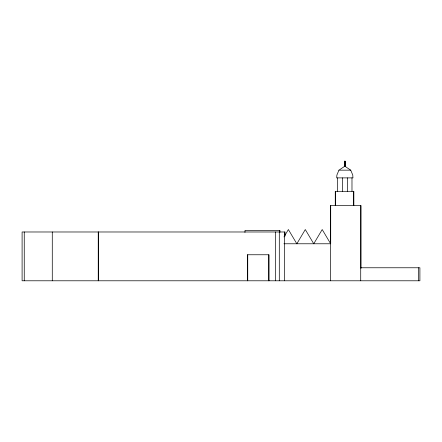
<?xml version="1.0" encoding="UTF-8"?>
<svg xmlns="http://www.w3.org/2000/svg" width="442" height="442" viewBox="0 0 442 442"><rect width="100%" height="100%" fill="white"/><g stroke="black" fill="none" stroke-linecap="round" stroke-linejoin="round"><path stroke-width="0.66" d="M279.775 232.404L279.808 230.354L245.045 230.354L244.945 232.404M338.931 170.159L336.898 175.043L336.693 177.888L352.959 177.888L352.76 175.043L350.721 170.159L345.235 166.501L344.417 166.501L338.931 170.159L350.721 170.159M283.974 236.945L288.372 229.542L296.831 243.774L305.289 229.542L313.748 243.774L322.207 229.542L330.671 243.774L283.93 243.774M360.722 267.769L419.9 267.769L419.9 280.786L22.1 280.786L22.1 231.984L285.035 231.984L285.035 236.105M279.808 230.354L279.841 232.404M418.596 267.769L418.596 280.786M361.009 268.36L361.009 205.547L330.588 205.547L330.627 280.786M360.722 205.547L360.722 280.786M353.849 205.547L353.849 191.309L335.263 191.309L335.263 205.547M353.65 191.309L353.65 205.547M351.981 177.888L351.981 191.309M347.589 177.888L347.589 191.309M345.235 166.501L345.235 161.214L344.417 161.214L344.417 166.501M345.114 161.214L345.114 166.501M344.826 161.214L344.826 166.501M344.539 161.214L344.539 166.501M342.666 177.888L342.666 191.309M337.379 177.888L337.379 191.309M335.671 191.309L335.671 205.547M330.71 205.547L330.71 243.509M284.344 231.984L284.383 280.786M279.3 231.984L279.3 280.786M275.476 231.984L275.476 280.786M268.929 280.786L268.929 254.758L247.376 254.758L247.376 280.786M268.808 254.758L268.808 280.786M247.741 254.758L247.741 280.786M98.4 231.984L98.4 280.786M98.235 231.984L98.235 280.786M52.278 231.984L52.278 280.786M24.255 231.984L24.255 280.786"/></g></svg>
